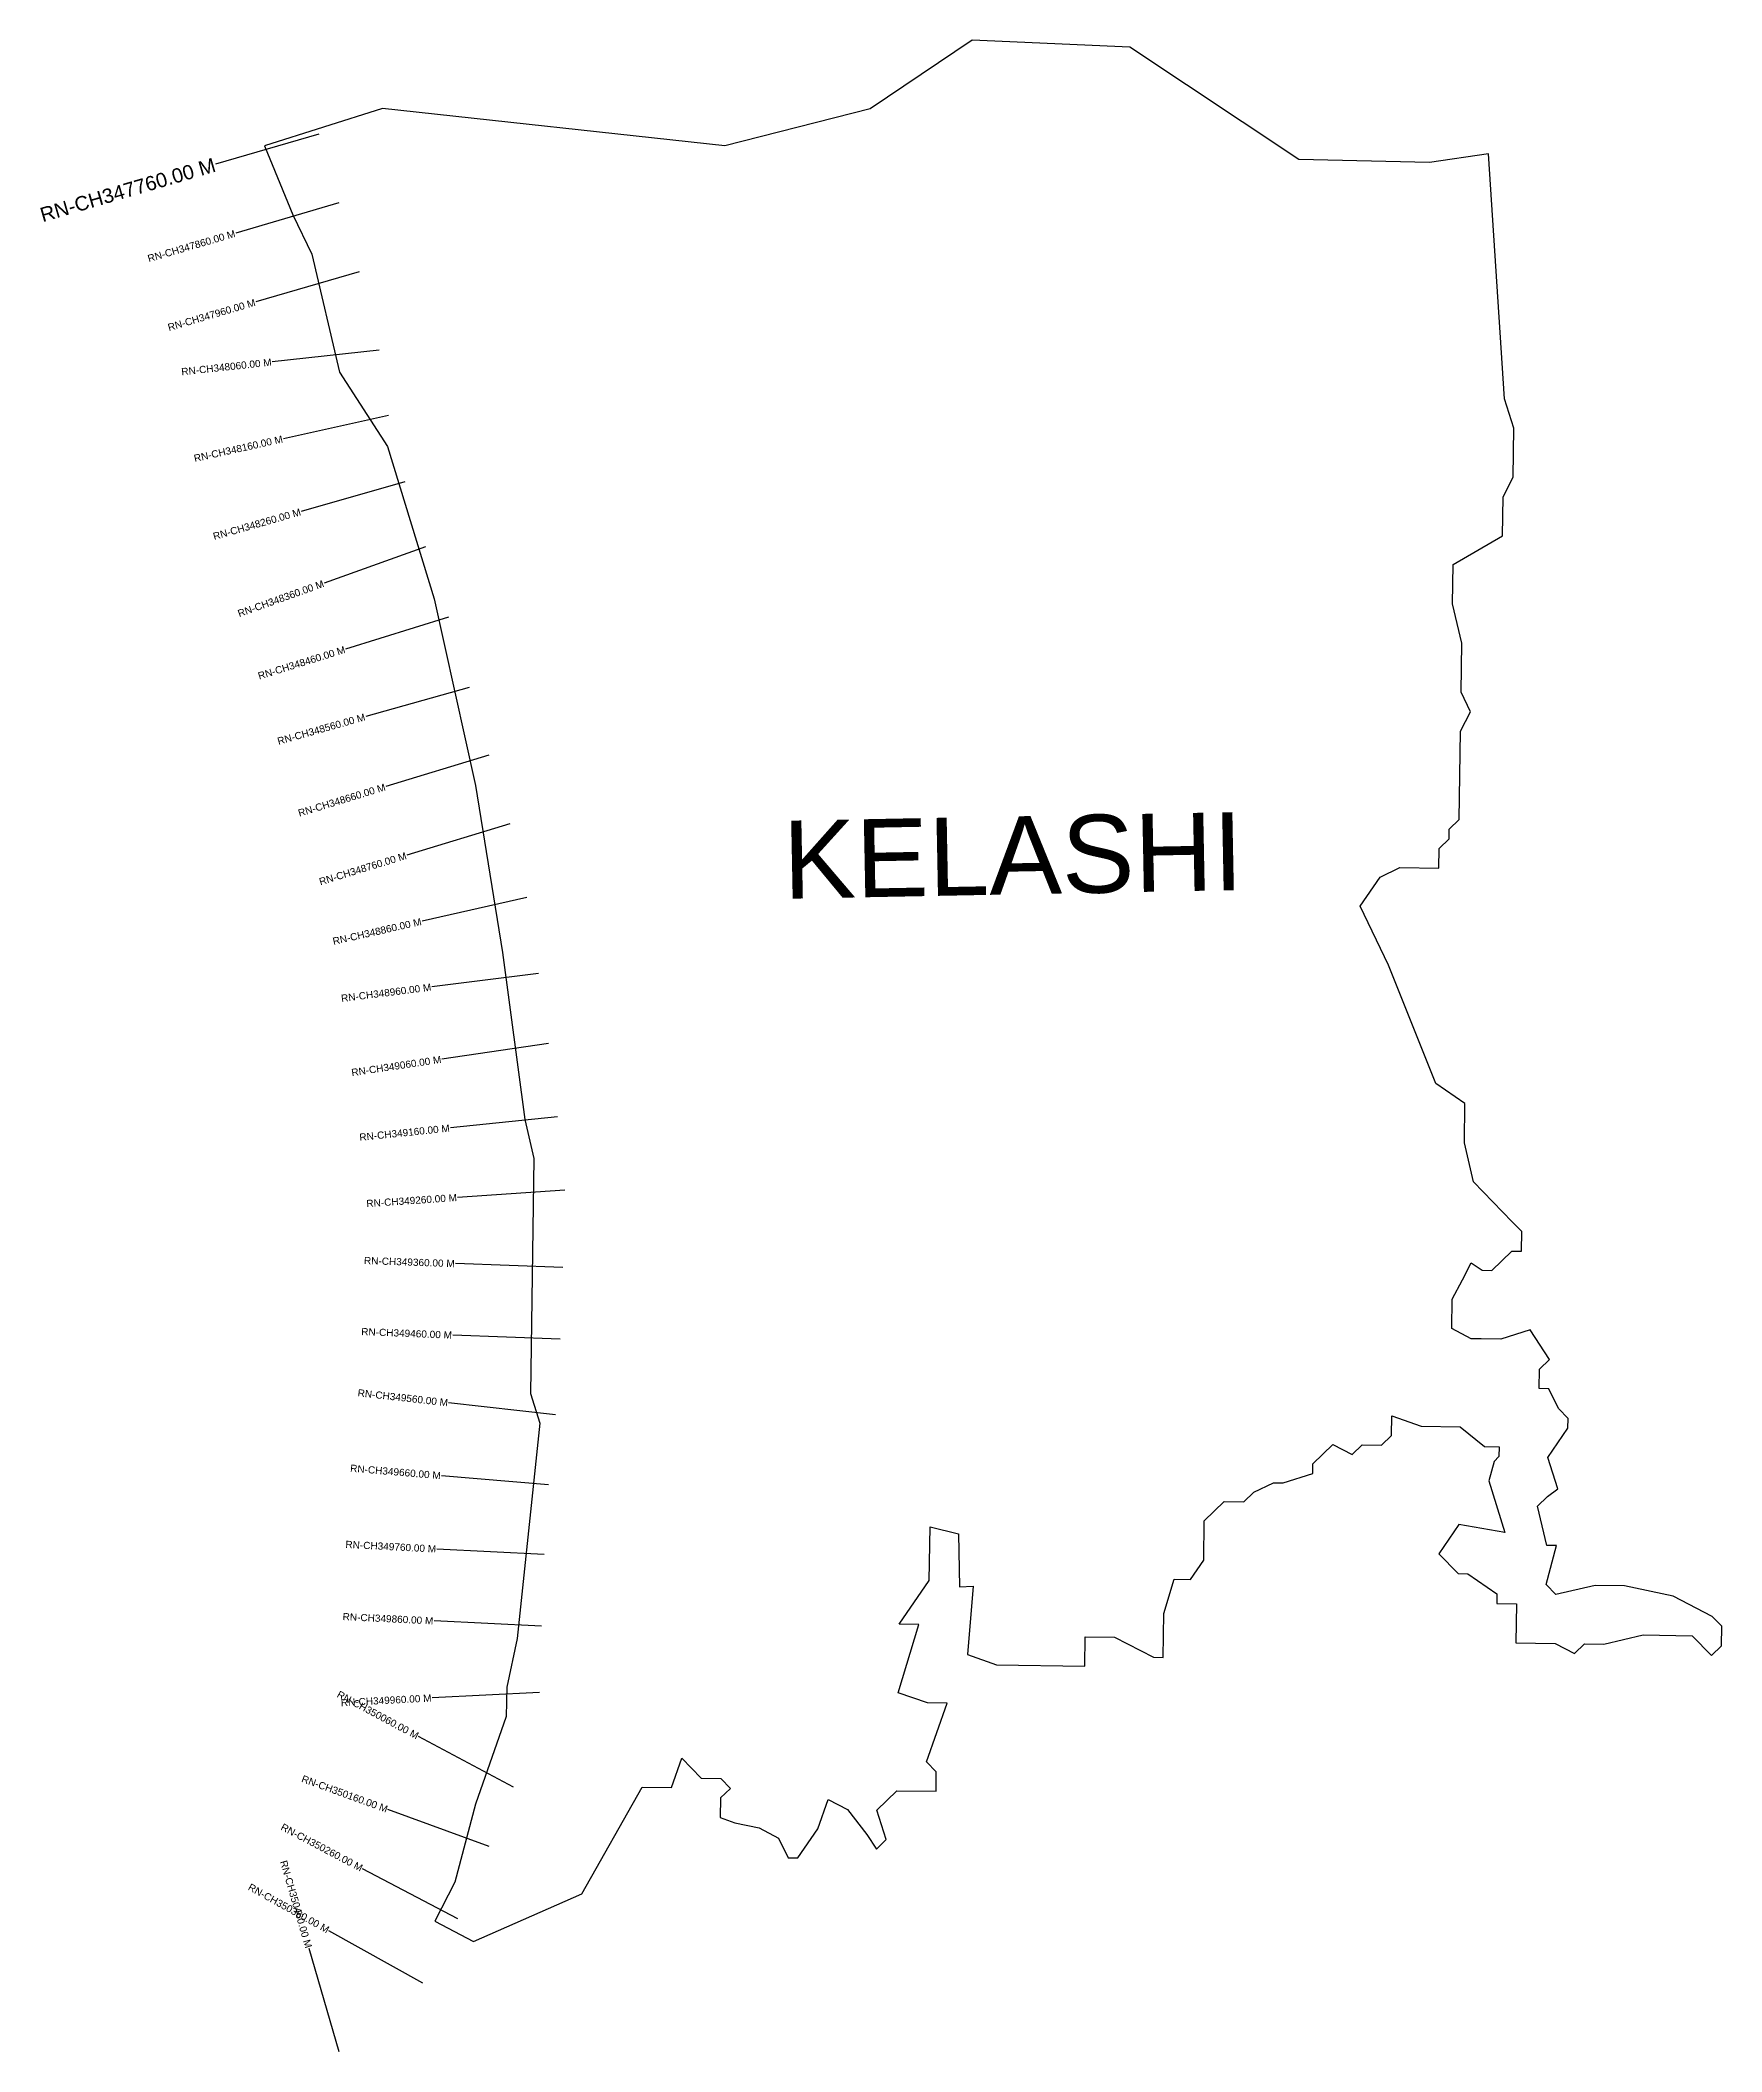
# Model space of a CAD drawing. Header units: metres. Extents: x 293267 to 295612, y 1980905 to 1983709.
import ezdxf
from ezdxf.enums import TextEntityAlignment as Align

# ---------------------------------------------------------------- set-up
doc = ezdxf.new("R2010")
doc.units = ezdxf.units.M
doc.header["$MEASUREMENT"] = 0
for name, color, linetype in [('CS', 134, 'Continuous'), ('CSMark', 6, 'Continuous'), ('VILLAGE BOUNDRY', 10, 'Continuous'), ('VILLAGE NAME', 250, 'Continuous')]:
    doc.layers.add(name, color=color, linetype=linetype)
doc.styles.add('DynamicDimensions', font='arial.ttf')
doc.styles.get("Standard").update_dxf_attribs({"font": 'simplex.shx'})

msp = doc.modelspace()

# ---------------------------------------------------------------- linework, layer by layer
at = {"layer": 'CS'}
for p, q in [((293655.6, 1983577.7), (293511.6, 1983535.7)), ((293683.7, 1983481.7), (293539.7, 1983439.7)), ((293711.7, 1983385.7), (293567.7, 1983343.7)), ((293739.9, 1983276.3), (293590.7, 1983260.1)), ((293752.5, 1983185.6), (293606.1, 1983153.1)), ((293775.3, 1983092.9), (293631.1, 1983051.7)), ((293804.4, 1983002.3), (293663.2, 1982951.9)), ((293836.3, 1982904.2), (293693, 1982859.8)), ((293865.2, 1982806.5), (293720.9, 1982765.8)), ((293892.6, 1982712), (293749.1, 1982668.2)), ((293921.8, 1982616.4), (293778.3, 1982572.5)), ((293945.8, 1982513.6), (293799.5, 1982480.5)), ((293962, 1982407.7), (293813.2, 1982388.9)), ((293975.6, 1982310.2), (293827.2, 1982288.2)), ((293988.3, 1982207.7), (293839, 1982192.4)), ((293998.8, 1982105.6), (293849.1, 1982095.6)), ((293995.9, 1981998), (293846, 1982003.3)), ((293992.1, 1981897.8), (293842.2, 1981903.7)), ((293985.7, 1981792.6), (293836.6, 1981809.3)), ((293976, 1981695.2), (293826.5, 1981707.7)), ((293969.9, 1981597.8), (293820.1, 1981605.5)), ((293966, 1981498.1), (293816.2, 1981505.3)), ((293963.4, 1981405.7), (293813.6, 1981397.9)), ((293927, 1981273.4), (293794.7, 1981344)), ((293892.9, 1981190.9), (293752, 1981242.3)), ((293849.5, 1981089.9), (293716.7, 1981159.7)), ((293683.9, 1980904.8), (293641.9, 1981048.8)), ((293800.8, 1981000.5), (293669.7, 1981073.5))]:
    msp.add_line(p, q, dxfattribs=at)
at = {"layer": 'VILLAGE BOUNDRY'}
msp.add_lwpolyline([(295321.7, 1983167.6), (295308.6, 1983208.7), (295286.2, 1983550.3), (295204.2, 1983537.9), (295022.1, 1983542.2), (294786.3, 1983698.8), (294566.4, 1983708.5), (294424.3, 1983613), (294221.8, 1983561.3), (293744.4, 1983613.5), (293579.8, 1983561.3), (293619.4, 1983465.1), (293645.9, 1983410.2), (293684.5, 1983245.8), (293751.3, 1983142.4), (293816.5, 1982929.9), (293874.2, 1982669.6), (293911.8, 1982437), (293942.6, 1982204.4), (293955.4, 1982149.7), (293950.7, 1981822.1), (293963.7, 1981780.9), (293932.1, 1981481), (293917.5, 1981413), (293916.9, 1981372), (293874.1, 1981249.7), (293845.3, 1981141), (293817.2, 1981086.7), (293871.4, 1981058.6), (294022.5, 1981124.7), (294106.6, 1981273.7), (294147.5, 1981273.1), (294161.8, 1981313.9), (294188.7, 1981286.2), (294216, 1981285.8), (294229.5, 1981271.9), (294215.6, 1981258.5), (294215.2, 1981231.2), (294235.6, 1981224.1), (294269.6, 1981216.8), (294296.7, 1981202.7), (294310, 1981175.2), (294323.6, 1981175), (294351.5, 1981215.6), (294365.7, 1981256.3), (294392.8, 1981242.3), (294419.7, 1981207.8), (294433, 1981187.1), (294446.8, 1981200.5), (294433.8, 1981241.7), (294461.5, 1981268.6), (294516.1, 1981267.8), (294516.5, 1981295.1), (294503, 1981308.9), (294531.5, 1981390.5), (294504.2, 1981390.9), (294463.5, 1981405.1), (294492.1, 1981500.2), (294464.8, 1981500.6), (294506.7, 1981561.5), (294507.8, 1981636.5), (294547.3, 1981626.6), (294548.8, 1981552.6), (294568, 1981553.8), (294559.8, 1981458.3), (294600.5, 1981444.1), (294723.4, 1981442.3), (294724, 1981483.2), (294764.9, 1981482.6), (294819.1, 1981454.6), (294832.8, 1981454.4), (294833.7, 1981515.8), (294848, 1981563.4), (294870.8, 1981563), (294889.3, 1981590.1), (294890.1, 1981644.7), (294917.8, 1981671.6), (294945.1, 1981671.2), (294959, 1981684.7), (294986.5, 1981697.9), (295000.1, 1981697.7), (295041.3, 1981710.7), (295041.5, 1981724.4), (295069.2, 1981751.3), (295096.3, 1981737.3), (295110.1, 1981750.7), (295137.4, 1981750.3), (295151.2, 1981763.8), (295151.6, 1981791.1), (295192.4, 1981776.8), (295247, 1981776), (295280.7, 1981748.2), (295301.2, 1981747.9), (295301, 1981734.3), (295294.1, 1981727.6), (295286.9, 1981700.4), (295309.2, 1981628.4), (295245, 1981639.6), (295217.1, 1981599), (295244.1, 1981571.3), (295257.7, 1981571.1), (295298.2, 1981543.2), (295298, 1981529.6), (295325.4, 1981529.2), (295324.6, 1981474.6), (295379.1, 1981473.8), (295406.3, 1981459.8), (295420.1, 1981473.2), (295447.4, 1981472.8), (295502.2, 1981485.7), (295570.4, 1981484.7), (295597.4, 1981457), (295611.2, 1981470.4), (295611.6, 1981497.8), (295598.1, 1981511.6), (295544, 1981539.7), (295475.9, 1981554.3), (295434.9, 1981554.9), (295380.1, 1981542), (295366.7, 1981555.9), (295381.1, 1981610.3), (295367.5, 1981610.5), (295354.6, 1981665.3), (295368.5, 1981678.7), (295383.2, 1981689.4), (295369.3, 1981733.3), (295397.2, 1981773.9), (295397.4, 1981787.6), (295383.9, 1981801.4), (295370.6, 1981828.9), (295357, 1981829.1), (295357.4, 1981856.4), (295371.2, 1981869.8), (295344.5, 1981911.2), (295303.4, 1981898.1), (295276.1, 1981898.5), (295262.4, 1981898.7), (295235.3, 1981912.8), (295235.9, 1981953.7), (295250, 1981980.8), (295262, 1982004.4), (295277.4, 1981994.1), (295291.1, 1981993.9), (295318.8, 1982020.8), (295332.4, 1982020.6), (295332.8, 1982047.9), (295319.4, 1982061.7), (295265.6, 1982117.1), (295252.7, 1982171.9), (295253.5, 1982226.5), (295213, 1982254.4), (295147.1, 1982419.1), (295107.3, 1982501.7), (295135.2, 1982542.2), (295162.7, 1982555.5), (295217.3, 1982554.7), (295217.7, 1982582), (295231.5, 1982595.4), (295231.7, 1982609.1), (295245.5, 1982622.5), (295247.3, 1982745.4), (295261.4, 1982772.5), (295248.1, 1982800), (295249.1, 1982868.2), (295236.2, 1982923), (295237, 1982977.6), (295305.9, 1983017.6), (295306.7, 1983072.2), (295320.7, 1983099.3)], close=True, dxfattribs=at)

# ---------------------------------------------------------------- texts
at = {"layer": 'CSMark', "style": 'DynamicDimensions'}
for s, height, rotation, p in [('RN-CH347760.00 M', 20, 16.2813, (293510.7, 1983535.4)), ('RN-CH347860.00 M', 10, 16.2813, (293538.7, 1983439.4)), ('RN-CH347960.00 M', 10, 16.2813, (293566.8, 1983343.4)), ('RN-CH348060.00 M', 10, 6.1947, (293589.7, 1983260)), ('RN-CH348160.00 M', 10, 12.5232, (293605.1, 1983152.9)), ('RN-CH348260.00 M', 10, 15.9379, (293630.1, 1983051.4)), ('RN-CH348360.00 M', 10, 19.6418, (293662.2, 1982951.6)), ('RN-CH348460.00 M', 10, 17.2041, (293692, 1982859.5)), ('RN-CH348560.00 M', 10, 15.7426, (293719.9, 1982765.5)), ('RN-CH348660.00 M', 10, 16.991, (293748.1, 1982667.9)), ('RN-CH348760.00 M', 10, 16.991, (293777.4, 1982572.3)), ('RN-CH348860.00 M', 10, 12.7391, (293798.5, 1982480.3)), ('RN-CH348960.00 M', 10, 7.1839, (293812.2, 1982388.8)), ('RN-CH349060.00 M', 10, 8.4348, (293826.2, 1982288.1)), ('RN-CH349160.00 M', 10, 5.8621, (293838, 1982192.3)), ('RN-CH349260.00 M', 10, 3.833, (293848.1, 1982095.5)), ('RN-CH349360.00 M', 10, 357.9902, (293845, 1982003.3)), ('RN-CH349460.00 M', 10, 357.7488, (293841.2, 1981903.7)), ('RN-CH349560.00 M', 10, 353.6207, (293835.6, 1981809.4)), ('RN-CH349660.00 M', 10, 355.2218, (293825.5, 1981707.8)), ('RN-CH349760.00 M', 10, 357.0429, (293819.1, 1981605.6)), ('RN-CH349860.00 M', 10, 357.257, (293815.2, 1981505.4)), ('RN-CH350060.00 M', 10, 331.9131, (293793.8, 1981344.5)), ('RN-CH349960.00 M', 10, 2.9629, (293812.6, 1981397.9)), ('RN-CH350160.00 M', 10, 339.9614, (293751.1, 1981242.6)), ('RN-CH350260.00 M', 10, 332.245, (293715.8, 1981160.2)), ('RN-CH350460.00 M', 10, 286.2663, (293641.6, 1981049.7)), ('RN-CH350360.00 M', 10, 330.9054, (293668.9, 1981074))]:
    msp.add_text(s, height=height, rotation=rotation, dxfattribs=at).set_placement(p, align=Align.MIDDLE_RIGHT)
at = {"layer": 'VILLAGE NAME', "insert": (294301.7, 1982620.5), "char_height": 108.748, "attachment_point": 1, "rotation": 1.1028}
msp.add_mtext_dynamic_manual_height_columns('{\\fArial|b0|i0|c0|p34;KELASHI}', width=1571.314, gutter_width=543.7, heights=[0], dxfattribs=at)

doc.saveas('drawing.dxf')
